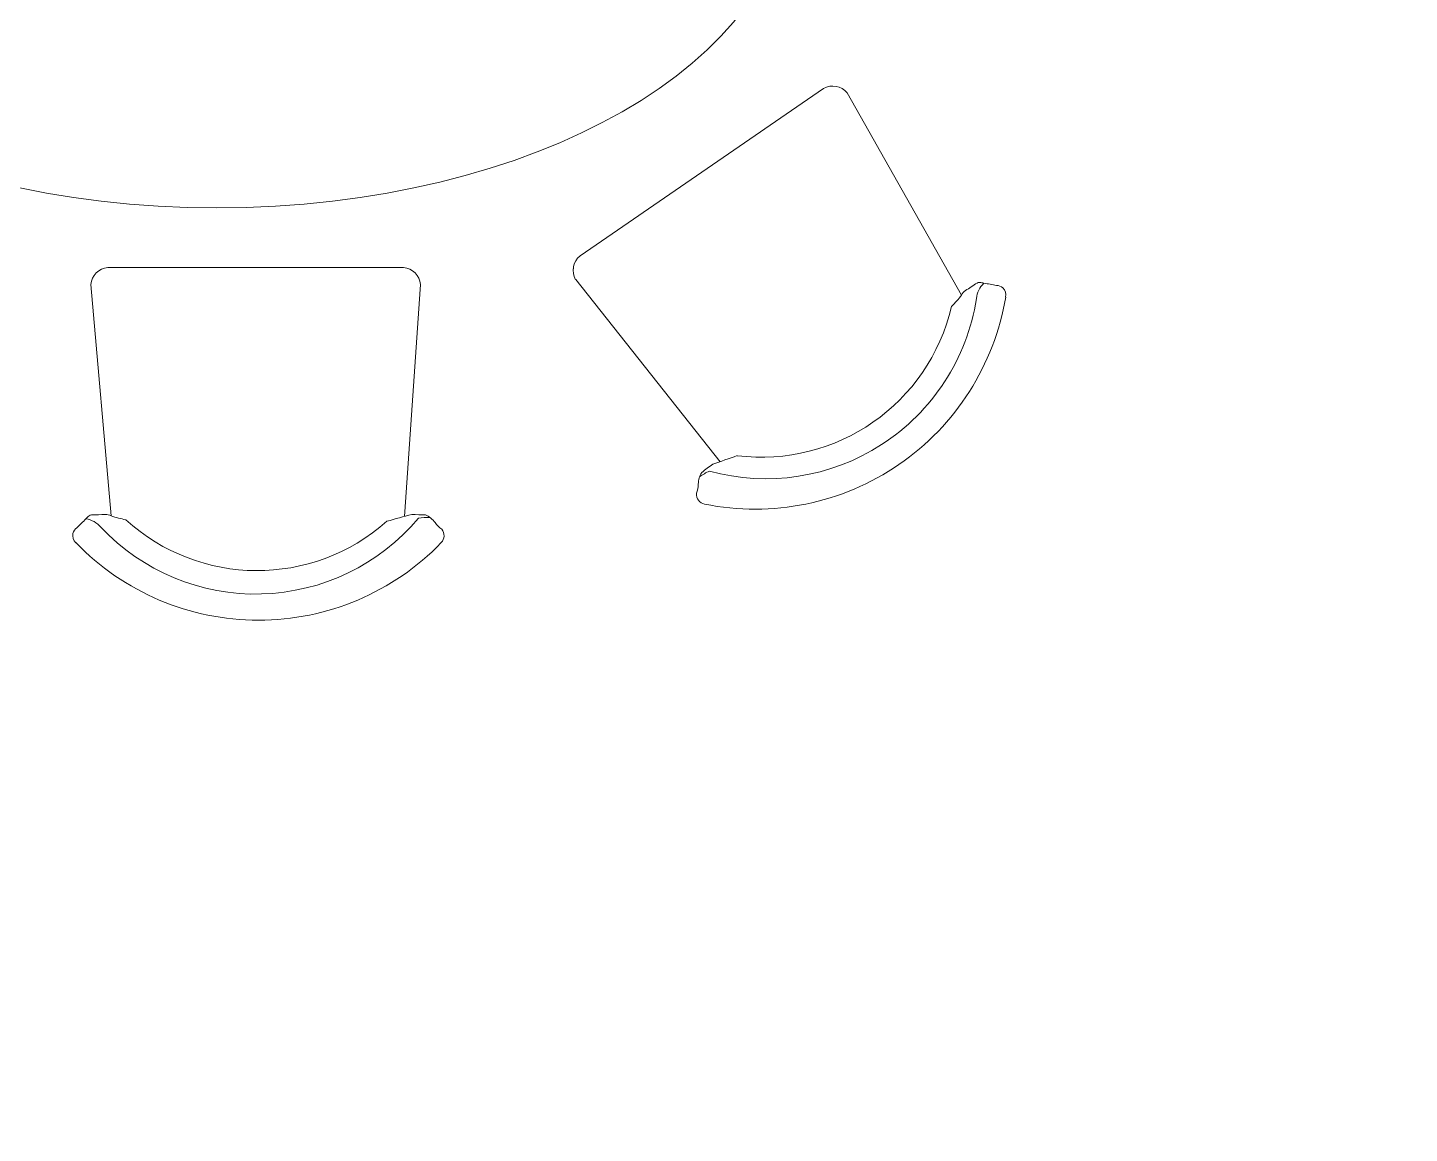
# Model space of a CAD drawing. Header units: millimetres. Extents: x 4346 to 24970, y -10214 to -5839.
# Drawn here: x 13211.3 to 13401.1, y -7282.3 to -7130.5 of the extents above; entities that cross this region are included whole.
import ezdxf

# ---------------------------------------------------------------- set-up
doc = ezdxf.new("R2010")
doc.units = ezdxf.units.MM
doc.set_wipeout_variables(frame=1)
doc.linetypes.add('DOT2', pattern=[0.125, 0, -0.125])
for name, color, linetype, lineweight in [('Auto-Furniture', 32, 'Continuous', 0), ('Duvar', 7, 'Continuous', 30), ('Tefriş', 31, 'Continuous', 13)]:
    doc.layers.add(name, color=color, linetype=linetype, lineweight=lineweight)
doc.layers.add('Ust_Dot', color=8, linetype='DOT2')

# ---------------------------------------------------------------- blocks, each defined once
blk = doc.blocks.new('A$C27340DC5')
at = {"layer": 'Auto-Furniture'}
for p, q in [((2.29, 47.31), (33.26, 44.6)), ((0, 5.45), (0, 45.02)), ((33.33, 5.31), (2.29, 3.17))]:
    blk.add_line(p, q, dxfattribs=at)
blk.add_lwpolyline([(33.45, 1.91, -0.057083), (33.56, 3.43, 0.448204), (34.77, 45.98, -0.186804), (33.64, 47.97, 13.325916)], format="xyb", dxfattribs=at)
for centre, radius, start, end in [((93.39, -9.89), 83.17, 134.7373, 135.9232), ((35.88, 48.5), 1.24, 103.1221, 145.8856), ((35.88, 48.46), 1.28, 41.9046, 103.1221), ((13.18, 24.85), 34.03, 314.0253, 45.9742), ((2.5, 44.81), 2.51, 94.7915, 175.2113), ((-54.09, 48.55), 87.21, 357.9191, 359.1285), ((34.12, 47.01), 1.03, 130.9328, 167.9272), ((31.47, 50.06), 3.01, 310.9328, 315.9232), ((34.52, 45.33), 1.46, 177.9191, 210.1055), ((20.9, 40.44), 13.04, 9.6821, 18.62), ((14.42, 25.03), 26.15, 318.3675, 42.3057), ((1033.29, -262.59), 1035.23, 164.86765, 165.05933), ((2.5, 5.66), 2.51, 184.7891, 265.2076), ((225.8, 8.38), 192.78, 181.2083, 181.7554), ((36.1, 3.86), 3.3, 204.8724, 233.5746), ((31.74, -2.05), 4.05, 35.7638, 53.5746), ((35.89, 1.35), 1.35, 230.2281, 314.0058)]:
    blk.add_arc(centre, radius, start, end, dxfattribs=at)
blk = doc.blocks.new('A$C76E1479C')
at = {"ltscale": 10}
for points in [[(5045.7, 2744.1), (5042.8, 2761.5), (5051.8, 2776.7), (5382.7, 3004.1), (5403.7, 3009.5), (5418.9, 3000.5), (5579, 2727.3), (5597.2, 2739.4), (5615.3, 2737.8), (5632.6, 2732.9), (5636.5, 2720.1), (5608.1, 2654.9), (5563.6, 2552.3), (5404.9, 2444.6), (5222.8, 2435.9), (5214.5, 2441.2), (5211.8, 2450.8), (5218.9, 2479.5), (5234.2, 2490.6), (5244.2, 2494.2)], [(4832.5, 2737.3), (4825.1, 2753.3), (4809, 2760.7), (4407.5, 2760.7), (4387.2, 2753.3), (4379.7, 2737.3), (4402.5, 2421.4), (4380.6, 2421.1), (4366.7, 2409.6), (4355.1, 2395.6), (4359.1, 2382.9), (4419.5, 2345.2), (4514.3, 2285.9), (4706.1, 2287), (4861.1, 2382.9), (4865, 2392.1), (4861.8, 2401.5), (4839.6, 2421.1), (4820.8, 2421.6), (4810.5, 2418.9)]]:
    blk.add_wipeout(points, dxfattribs=at).translate(0, 0, -176.9).dxf.layer = 'Ust_Dot'
at = {"layer": 'Auto-Furniture', "extrusion": (0, 0, -1), "yscale": 10.25641025718876, "zscale": -10.25641025718876}
for p, xscale, rotation in [((-5005.7, 2745, 176.9), -10.25641025718876, 55.50587374482785), ((-4865, 2760.7, 176.9), 10.25641025718876, 269.9999999765764)]:
    blk.add_blockref('A$C27340DC5', p, dxfattribs=dict(at, xscale=xscale, rotation=rotation))
at = {"ltscale": 10}
for points in [[(5045.7, 2744.1), (5042.8, 2761.5), (5051.8, 2776.7), (5382.7, 3004.1), (5403.7, 3009.5), (5418.9, 3000.5), (5579, 2727.3), (5597.2, 2739.4), (5615.3, 2737.8), (5632.6, 2732.9), (5636.5, 2720.1), (5608.1, 2654.9), (5563.6, 2552.3), (5404.9, 2444.6), (5222.8, 2435.9), (5214.5, 2441.2), (5211.8, 2450.8), (5218.9, 2479.5), (5234.2, 2490.6), (5244.2, 2494.2)], [(4832.5, 2737.3), (4825.1, 2753.3), (4809, 2760.7), (4407.5, 2760.7), (4387.2, 2753.3), (4379.7, 2737.3), (4402.5, 2421.4), (4380.6, 2421.1), (4366.7, 2409.6), (4355.1, 2395.6), (4359.1, 2382.9), (4419.5, 2345.2), (4514.3, 2285.9), (4706.1, 2287), (4861.1, 2382.9), (4865, 2392.1), (4861.8, 2401.5), (4839.6, 2421.1), (4820.8, 2421.6), (4810.5, 2418.9)]]:
    blk.add_wipeout(points, dxfattribs=at).translate(0, 0, -176.9).dxf.layer = 'Ust_Dot'
at = {"layer": 'Auto-Furniture', "extrusion": (0, 0, -1), "yscale": 10.25641025718876, "zscale": -10.25641025718876}
for p, xscale, rotation in [((-5005.7, 2745, 176.9), -10.25641025718876, 55.50587374482785), ((-4865, 2760.7, 176.9), 10.25641025718876, 269.9999999765764)]:
    blk.add_blockref('A$C27340DC5', p, dxfattribs=dict(at, xscale=xscale, rotation=rotation))
blk.add_wipeout([(3765.3, 3292.7), (3788.7, 3430.6), (3917.6, 3575), (4157.1, 3689), (4441, 3744.7), (4653.1, 3742.1), (4901.3, 3707), (5141.6, 3609.3), (5282.4, 3480), (5339.6, 3345.4), (5330.3, 3190.6), (5219.5, 3039), (4995.1, 2908.4), (4683.5, 2838.9), (4403.1, 2838.9), (4183, 2884.9), (3967.3, 2975.4), (3832.1, 3093.3), (3765.9, 3232.7)]).translate(0, 0, -176.9).dxf.layer = 'Ust_Dot'
at = {"layer": 'Tefriş', "ltscale": 1000, "extrusion": (0, 0, -1)}
blk.add_ellipse((4552.8, 3292.7, -176.9), major_axis=(-787.5, 0), ratio=0.571429, dxfattribs=at)

msp = doc.modelspace()

# ---------------------------------------------------------------- hatches: boundary and pattern name
at = {"layer": 'Duvar'}
h = msp.add_hatch(color=256, dxfattribs=at)
h.dxf.hatch_style = 1
h.paths.add_polyline_path([(11668.18, -10136.77), (17499.18, -10136.77), (17499.18, -6058.85), (11668.18, -6058.85)], flags=16)
h.paths.add_polyline_path([(11590.62, -10214.33), (17576.74, -10214.33), (17576.74, -5981.29), (11590.62, -5981.29)])
at = {"layer": 'Duvar', "true_color": 0x636466}
h = msp.add_hatch(color=251, dxfattribs=at)
h.dxf.hatch_style = 1
h.paths.add_polyline_path([(11719.89, -10085.06), (17447.47, -10085.06), (17447.47, -6110.56), (11719.89, -6110.56)], flags=16)
h.paths.add_polyline_path([(11668.18, -10136.77), (17499.18, -10136.77), (17499.18, -6058.85), (11668.18, -6058.85)])
at = {"layer": 'Duvar'}
h = msp.add_hatch(color=256, dxfattribs=at)
h.dxf.hatch_style = 1
h.paths.add_polyline_path([(11750.06, -10054.89), (17417.3, -10054.89), (17417.3, -6140.73), (11750.06, -6140.73)], flags=16)
h.paths.add_polyline_path([(11719.89, -10085.06), (17447.47, -10085.06), (17447.47, -6110.56), (11719.89, -6110.56)])

# ---------------------------------------------------------------- next in the draw order: block references
at = {"layer": 'Tefriş', "xscale": 0.1, "yscale": 0.1, "zscale": 0.1}
msp.add_blockref('A$C76E1479C', (12781.97, -7439.48, 17.69), dxfattribs=at)

# ---------------------------------------------------------------- next in the draw order: linework, layer by layer
at = {"layer": 'Duvar'}
msp.add_circle((12571.72, -6805.03), 698.25, dxfattribs=at)

doc.saveas('drawing.dxf')
